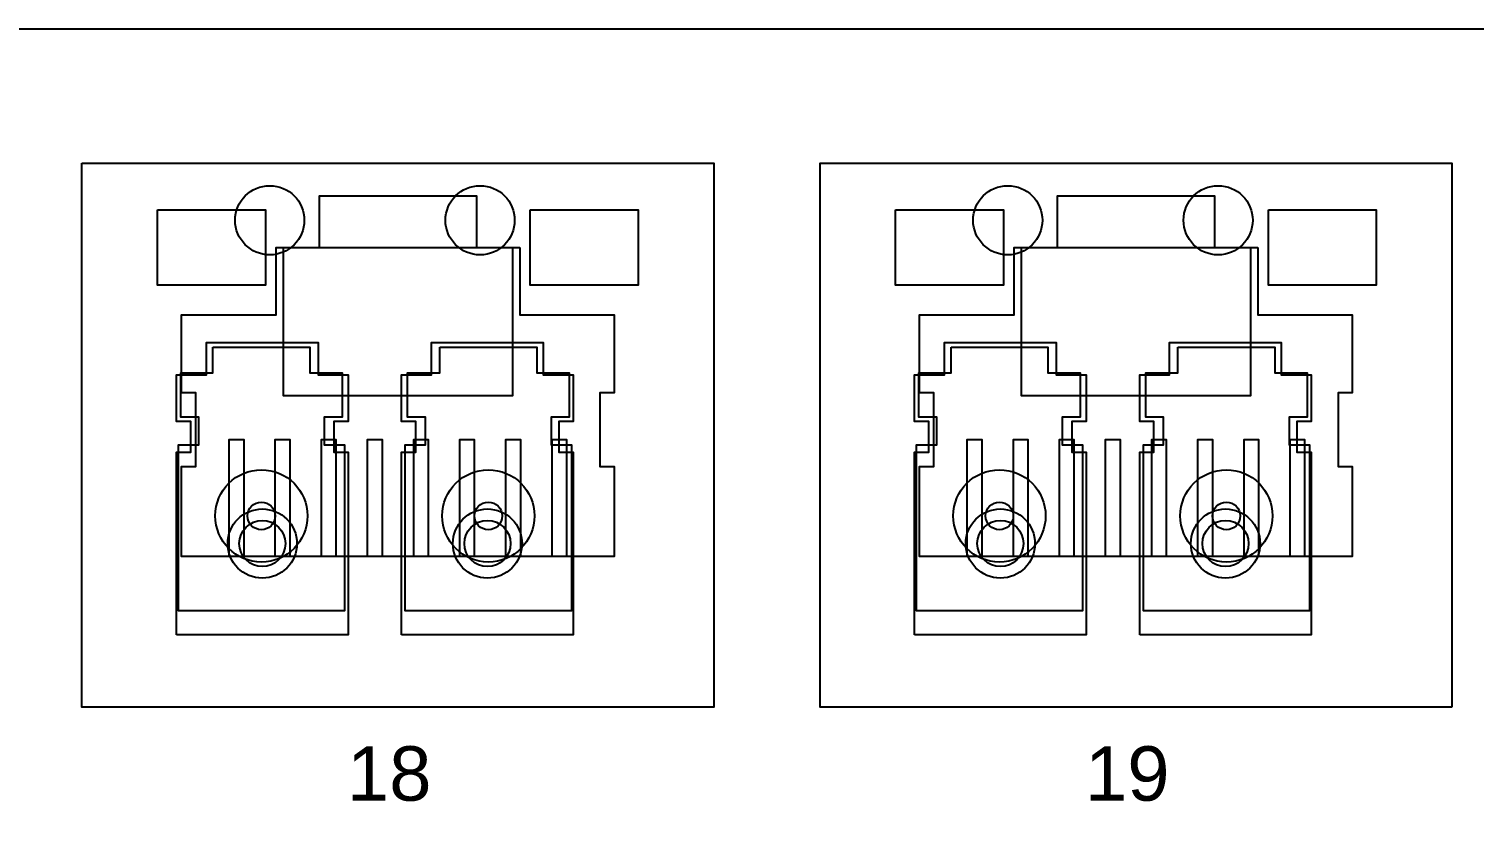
# Model space of a CAD drawing. Extents: x 1.6 to 47.5, y 0.5 to 34.6.
# Drawn here: x 31.032 to 32.598, y 11.509 to 12.369 of the extents above; entities that cross this region are included whole.
import ezdxf

# ---------------------------------------------------------------- set-up
doc = ezdxf.new("R2010")
doc.units = 0
doc.header["$MEASUREMENT"] = 0
for name, color, linetype in [('4_01__1111___16__10-100BAS', 7, 'CONTINUOUS'), ('4_02__1112___12__10-100BAS', 7, 'CONTINUOUS'), ('4_03__1113___12__10-100BAS', 7, 'CONTINUOUS'), ('4_04__1122___8__10-100BASE', 7, 'CONTINUOUS'), ('4_05__1123___8__10-100BASE', 7, 'CONTINUOUS'), ('4_06__1133___8__10-100BASE', 7, 'CONTINUOUS'), ('4_07__1142___10__10-100BAS', 7, 'CONTINUOUS'), ('4_08__1222___4__10-100BASE', 7, 'CONTINUOUS'), ('4_09__1223___4__10-100BASE', 7, 'CONTINUOUS'), ('4_10__1233___4__10-100BASE', 7, 'CONTINUOUS'), ('4_11__1333___4__10-100BASE', 7, 'CONTINUOUS'), ('4_12__2222___16__100BASE_F', 7, 'CONTINUOUS'), ('4_13__2223___12__100BASE_F', 7, 'CONTINUOUS'), ('4_14__2233___8__100BASE_FX', 7, 'CONTINUOUS'), ('4_15__2333___4__100BASE_FX', 7, 'CONTINUOUS'), ('4_16__3333___16__100BASE_L', 7, 'CONTINUOUS'), ('6_00______DWG_', 7, 'CONTINUOUS')]:
    doc.layers.add(name, color=color, linetype=linetype)
doc.styles.add('ARIAL', font='arial.ttf')

msp = doc.modelspace()

# ---------------------------------------------------------------- linework, layer by layer
at = {"layer": '4_01__1111___16__10-100BAS'}
for points in [[(31.347, 12.1316), (31.347, 12.1876), (31.517, 12.1876), (31.517, 12.1316)], [(32.147, 12.1316), (32.147, 12.1876), (32.317, 12.1876), (32.317, 12.1316)], [(31.564, 12.1316), (31.564, 12.0586), (31.6665, 12.0586), (31.6665, 11.9741), (31.651, 11.9741), (31.651, 11.8941), (31.6665, 11.8941), (31.6665, 11.7966), (31.1975, 11.7966), (31.1975, 11.8941), (31.213, 11.8941), (31.213, 11.9741), (31.1975, 11.9741), (31.1975, 12.0586), (31.3, 12.0586), (31.3, 12.1316), (31.564, 12.1316)], [(31.556, 12.1316), (31.556, 11.9706), (31.308, 11.9706), (31.308, 12.1316)], [(32.364, 12.1316), (32.364, 12.0586), (32.4665, 12.0586), (32.4665, 11.9741), (32.451, 11.9741), (32.451, 11.8941), (32.4665, 11.8941), (32.4665, 11.7966), (31.9975, 11.7966), (31.9975, 11.8941), (32.013, 11.8941), (32.013, 11.9741), (31.9975, 11.9741), (31.9975, 12.0586), (32.1, 12.0586), (32.1, 12.1316), (32.364, 12.1316)], [(32.356, 12.1316), (32.356, 11.9706), (32.108, 11.9706), (32.108, 12.1316)], [(31.2491, 11.7966), (31.2491, 11.9236), (31.2648, 11.9236), (31.2648, 11.7966)], [(31.2991, 11.7966), (31.2991, 11.9236), (31.3148, 11.9236), (31.3148, 11.7966)], [(31.3491, 11.7966), (31.3491, 11.9236), (31.3648, 11.9236), (31.3648, 11.7966)], [(31.3991, 11.7966), (31.3991, 11.9236), (31.4148, 11.9236), (31.4148, 11.7966)], [(31.4491, 11.7966), (31.4491, 11.9236), (31.4648, 11.9236), (31.4648, 11.7966)], [(31.4991, 11.7966), (31.4991, 11.9236), (31.5148, 11.9236), (31.5148, 11.7966)], [(31.5491, 11.7966), (31.5491, 11.9236), (31.5648, 11.9236), (31.5648, 11.7966)], [(31.5991, 11.7966), (31.5991, 11.9236), (31.6148, 11.9236), (31.6148, 11.7966)], [(32.0491, 11.7966), (32.0491, 11.9236), (32.0648, 11.9236), (32.0648, 11.7966)], [(32.0991, 11.7966), (32.0991, 11.9236), (32.1148, 11.9236), (32.1148, 11.7966)], [(32.1491, 11.7966), (32.1491, 11.9236), (32.1648, 11.9236), (32.1648, 11.7966)], [(32.1991, 11.7966), (32.1991, 11.9236), (32.2148, 11.9236), (32.2148, 11.7966)], [(32.2491, 11.7966), (32.2491, 11.9236), (32.2648, 11.9236), (32.2648, 11.7966)], [(32.2991, 11.7966), (32.2991, 11.9236), (32.3148, 11.9236), (32.3148, 11.7966)], [(32.3491, 11.7966), (32.3491, 11.9236), (32.3648, 11.9236), (32.3648, 11.7966)], [(32.3991, 11.7966), (32.3991, 11.9236), (32.4148, 11.9236), (32.4148, 11.7966)]]:
    msp.add_lwpolyline(points, dxfattribs=at)
for points in [[(31.1715, 12.1726), (31.2885, 12.1726), (31.2885, 12.0906), (31.1715, 12.0906)], [(31.5755, 12.1726), (31.6925, 12.1726), (31.6925, 12.0906), (31.5755, 12.0906)], [(31.9715, 12.1726), (32.0885, 12.1726), (32.0885, 12.0906), (31.9715, 12.0906)], [(32.3755, 12.1726), (32.4925, 12.1726), (32.4925, 12.0906), (32.3755, 12.0906)]]:
    msp.add_lwpolyline(points, close=True, dxfattribs=at)
at = {"layer": '4_02__1112___12__10-100BAS'}
for points in [[(31.347, 12.1316), (31.347, 12.1876), (31.517, 12.1876), (31.517, 12.1316)], [(32.147, 12.1316), (32.147, 12.1876), (32.317, 12.1876), (32.317, 12.1316)], [(31.564, 12.1316), (31.564, 12.0586), (31.6665, 12.0586), (31.6665, 11.9741), (31.651, 11.9741), (31.651, 11.8941), (31.6665, 11.8941), (31.6665, 11.7966), (31.1975, 11.7966), (31.1975, 11.8941), (31.213, 11.8941), (31.213, 11.9741), (31.1975, 11.9741), (31.1975, 12.0586), (31.3, 12.0586), (31.3, 12.1316), (31.564, 12.1316)], [(31.556, 12.1316), (31.556, 11.9706), (31.308, 11.9706), (31.308, 12.1316)], [(32.364, 12.1316), (32.364, 12.0586), (32.4665, 12.0586), (32.4665, 11.9741), (32.451, 11.9741), (32.451, 11.8941), (32.4665, 11.8941), (32.4665, 11.7966), (31.9975, 11.7966), (31.9975, 11.8941), (32.013, 11.8941), (32.013, 11.9741), (31.9975, 11.9741), (31.9975, 12.0586), (32.1, 12.0586), (32.1, 12.1316), (32.364, 12.1316)], [(32.356, 12.1316), (32.356, 11.9706), (32.108, 11.9706), (32.108, 12.1316)], [(31.2491, 11.7966), (31.2491, 11.9236), (31.2648, 11.9236), (31.2648, 11.7966)], [(31.2991, 11.7966), (31.2991, 11.9236), (31.3148, 11.9236), (31.3148, 11.7966)], [(31.3491, 11.7966), (31.3491, 11.9236), (31.3648, 11.9236), (31.3648, 11.7966)], [(31.3991, 11.7966), (31.3991, 11.9236), (31.4148, 11.9236), (31.4148, 11.7966)], [(31.4491, 11.7966), (31.4491, 11.9236), (31.4648, 11.9236), (31.4648, 11.7966)], [(31.4991, 11.7966), (31.4991, 11.9236), (31.5148, 11.9236), (31.5148, 11.7966)], [(31.5491, 11.7966), (31.5491, 11.9236), (31.5648, 11.9236), (31.5648, 11.7966)], [(31.5991, 11.7966), (31.5991, 11.9236), (31.6148, 11.9236), (31.6148, 11.7966)], [(32.0491, 11.7966), (32.0491, 11.9236), (32.0648, 11.9236), (32.0648, 11.7966)], [(32.0991, 11.7966), (32.0991, 11.9236), (32.1148, 11.9236), (32.1148, 11.7966)], [(32.1491, 11.7966), (32.1491, 11.9236), (32.1648, 11.9236), (32.1648, 11.7966)], [(32.1991, 11.7966), (32.1991, 11.9236), (32.2148, 11.9236), (32.2148, 11.7966)], [(32.2491, 11.7966), (32.2491, 11.9236), (32.2648, 11.9236), (32.2648, 11.7966)], [(32.2991, 11.7966), (32.2991, 11.9236), (32.3148, 11.9236), (32.3148, 11.7966)], [(32.3491, 11.7966), (32.3491, 11.9236), (32.3648, 11.9236), (32.3648, 11.7966)], [(32.3991, 11.7966), (32.3991, 11.9236), (32.4148, 11.9236), (32.4148, 11.7966)]]:
    msp.add_lwpolyline(points, dxfattribs=at)
for points in [[(31.1715, 12.1726), (31.2885, 12.1726), (31.2885, 12.0906), (31.1715, 12.0906)], [(31.5755, 12.1726), (31.6925, 12.1726), (31.6925, 12.0906), (31.5755, 12.0906)], [(31.9715, 12.1726), (32.0885, 12.1726), (32.0885, 12.0906), (31.9715, 12.0906)], [(32.3755, 12.1726), (32.4925, 12.1726), (32.4925, 12.0906), (32.3755, 12.0906)]]:
    msp.add_lwpolyline(points, close=True, dxfattribs=at)
at = {"layer": '4_03__1113___12__10-100BAS'}
for points in [[(31.347, 12.1316), (31.347, 12.1876), (31.517, 12.1876), (31.517, 12.1316)], [(32.147, 12.1316), (32.147, 12.1876), (32.317, 12.1876), (32.317, 12.1316)], [(31.564, 12.1316), (31.564, 12.0586), (31.6665, 12.0586), (31.6665, 11.9741), (31.651, 11.9741), (31.651, 11.8941), (31.6665, 11.8941), (31.6665, 11.7966), (31.1975, 11.7966), (31.1975, 11.8941), (31.213, 11.8941), (31.213, 11.9741), (31.1975, 11.9741), (31.1975, 12.0586), (31.3, 12.0586), (31.3, 12.1316), (31.564, 12.1316)], [(31.556, 12.1316), (31.556, 11.9706), (31.308, 11.9706), (31.308, 12.1316)], [(32.364, 12.1316), (32.364, 12.0586), (32.4665, 12.0586), (32.4665, 11.9741), (32.451, 11.9741), (32.451, 11.8941), (32.4665, 11.8941), (32.4665, 11.7966), (31.9975, 11.7966), (31.9975, 11.8941), (32.013, 11.8941), (32.013, 11.9741), (31.9975, 11.9741), (31.9975, 12.0586), (32.1, 12.0586), (32.1, 12.1316), (32.364, 12.1316)], [(32.356, 12.1316), (32.356, 11.9706), (32.108, 11.9706), (32.108, 12.1316)], [(31.2491, 11.7966), (31.2491, 11.9236), (31.2648, 11.9236), (31.2648, 11.7966)], [(31.2991, 11.7966), (31.2991, 11.9236), (31.3148, 11.9236), (31.3148, 11.7966)], [(31.3491, 11.7966), (31.3491, 11.9236), (31.3648, 11.9236), (31.3648, 11.7966)], [(31.3991, 11.7966), (31.3991, 11.9236), (31.4148, 11.9236), (31.4148, 11.7966)], [(31.4491, 11.7966), (31.4491, 11.9236), (31.4648, 11.9236), (31.4648, 11.7966)], [(31.4991, 11.7966), (31.4991, 11.9236), (31.5148, 11.9236), (31.5148, 11.7966)], [(31.5491, 11.7966), (31.5491, 11.9236), (31.5648, 11.9236), (31.5648, 11.7966)], [(31.5991, 11.7966), (31.5991, 11.9236), (31.6148, 11.9236), (31.6148, 11.7966)], [(32.0491, 11.7966), (32.0491, 11.9236), (32.0648, 11.9236), (32.0648, 11.7966)], [(32.0991, 11.7966), (32.0991, 11.9236), (32.1148, 11.9236), (32.1148, 11.7966)], [(32.1491, 11.7966), (32.1491, 11.9236), (32.1648, 11.9236), (32.1648, 11.7966)], [(32.1991, 11.7966), (32.1991, 11.9236), (32.2148, 11.9236), (32.2148, 11.7966)], [(32.2491, 11.7966), (32.2491, 11.9236), (32.2648, 11.9236), (32.2648, 11.7966)], [(32.2991, 11.7966), (32.2991, 11.9236), (32.3148, 11.9236), (32.3148, 11.7966)], [(32.3491, 11.7966), (32.3491, 11.9236), (32.3648, 11.9236), (32.3648, 11.7966)], [(32.3991, 11.7966), (32.3991, 11.9236), (32.4148, 11.9236), (32.4148, 11.7966)]]:
    msp.add_lwpolyline(points, dxfattribs=at)
for points in [[(31.1715, 12.1726), (31.2885, 12.1726), (31.2885, 12.0906), (31.1715, 12.0906)], [(31.5755, 12.1726), (31.6925, 12.1726), (31.6925, 12.0906), (31.5755, 12.0906)], [(31.9715, 12.1726), (32.0885, 12.1726), (32.0885, 12.0906), (31.9715, 12.0906)], [(32.3755, 12.1726), (32.4925, 12.1726), (32.4925, 12.0906), (32.3755, 12.0906)]]:
    msp.add_lwpolyline(points, close=True, dxfattribs=at)
at = {"layer": '4_04__1122___8__10-100BASE'}
for points in [[(31.2315, 12.0236), (31.3365, 12.0236), (31.3365, 11.9956), (31.3715, 11.9956), (31.3715, 11.9476), (31.352, 11.9476), (31.352, 11.9176), (31.374, 11.9176), (31.374, 11.7376), (31.194, 11.7376), (31.194, 11.9176), (31.216, 11.9176), (31.216, 11.9476), (31.1965, 11.9476), (31.1965, 11.9956), (31.2315, 11.9956)], [(31.4775, 12.0236), (31.5825, 12.0236), (31.5825, 11.9956), (31.6175, 11.9956), (31.6175, 11.9476), (31.598, 11.9476), (31.598, 11.9176), (31.62, 11.9176), (31.62, 11.7376), (31.44, 11.7376), (31.44, 11.9176), (31.462, 11.9176), (31.462, 11.9476), (31.4425, 11.9476), (31.4425, 11.9956), (31.4775, 11.9956)], [(32.0315, 12.0236), (32.1365, 12.0236), (32.1365, 11.9956), (32.1715, 11.9956), (32.1715, 11.9476), (32.152, 11.9476), (32.152, 11.9176), (32.174, 11.9176), (32.174, 11.7376), (31.994, 11.7376), (31.994, 11.9176), (32.016, 11.9176), (32.016, 11.9476), (31.9965, 11.9476), (31.9965, 11.9956), (32.0315, 11.9956)], [(32.2775, 12.0236), (32.3825, 12.0236), (32.3825, 11.9956), (32.4175, 11.9956), (32.4175, 11.9476), (32.398, 11.9476), (32.398, 11.9176), (32.42, 11.9176), (32.42, 11.7376), (32.24, 11.7376), (32.24, 11.9176), (32.262, 11.9176), (32.262, 11.9476), (32.2425, 11.9476), (32.2425, 11.9956), (32.2775, 11.9956)]]:
    msp.add_lwpolyline(points, close=True, dxfattribs=at)
for centre, radius in [((31.293, 12.1611), 0.0375), ((31.521, 12.1611), 0.0375), ((32.093, 12.1611), 0.0375), ((32.321, 12.1611), 0.0375), ((31.284, 11.8406), 0.05), ((31.53, 11.8406), 0.05), ((32.084, 11.8406), 0.05), ((32.33, 11.8406), 0.05), ((31.284, 11.8406), 0.015), ((31.53, 11.8406), 0.015), ((32.084, 11.8406), 0.015), ((32.33, 11.8406), 0.015)]:
    msp.add_circle(centre, radius, dxfattribs=at)
at = {"layer": '4_05__1123___8__10-100BASE'}
for points in [[(31.2315, 12.0236), (31.3365, 12.0236), (31.3365, 11.9956), (31.3715, 11.9956), (31.3715, 11.9476), (31.352, 11.9476), (31.352, 11.9176), (31.374, 11.9176), (31.374, 11.7376), (31.194, 11.7376), (31.194, 11.9176), (31.216, 11.9176), (31.216, 11.9476), (31.1965, 11.9476), (31.1965, 11.9956), (31.2315, 11.9956)], [(31.4775, 12.0236), (31.5825, 12.0236), (31.5825, 11.9956), (31.6175, 11.9956), (31.6175, 11.9476), (31.598, 11.9476), (31.598, 11.9176), (31.62, 11.9176), (31.62, 11.7376), (31.44, 11.7376), (31.44, 11.9176), (31.462, 11.9176), (31.462, 11.9476), (31.4425, 11.9476), (31.4425, 11.9956), (31.4775, 11.9956)], [(32.0315, 12.0236), (32.1365, 12.0236), (32.1365, 11.9956), (32.1715, 11.9956), (32.1715, 11.9476), (32.152, 11.9476), (32.152, 11.9176), (32.174, 11.9176), (32.174, 11.7376), (31.994, 11.7376), (31.994, 11.9176), (32.016, 11.9176), (32.016, 11.9476), (31.9965, 11.9476), (31.9965, 11.9956), (32.0315, 11.9956)], [(32.2775, 12.0236), (32.3825, 12.0236), (32.3825, 11.9956), (32.4175, 11.9956), (32.4175, 11.9476), (32.398, 11.9476), (32.398, 11.9176), (32.42, 11.9176), (32.42, 11.7376), (32.24, 11.7376), (32.24, 11.9176), (32.262, 11.9176), (32.262, 11.9476), (32.2425, 11.9476), (32.2425, 11.9956), (32.2775, 11.9956)]]:
    msp.add_lwpolyline(points, close=True, dxfattribs=at)
for centre, radius in [((31.293, 12.1611), 0.0375), ((31.521, 12.1611), 0.0375), ((32.093, 12.1611), 0.0375), ((32.321, 12.1611), 0.0375), ((31.284, 11.8406), 0.05), ((31.53, 11.8406), 0.05), ((32.084, 11.8406), 0.05), ((32.33, 11.8406), 0.05), ((31.284, 11.8406), 0.015), ((31.53, 11.8406), 0.015), ((32.084, 11.8406), 0.015), ((32.33, 11.8406), 0.015)]:
    msp.add_circle(centre, radius, dxfattribs=at)
at = {"layer": '4_06__1133___8__10-100BASE'}
for points in [[(31.192, 11.7116), (31.192, 11.9096), (31.2075, 11.9096), (31.2075, 11.9431), (31.192, 11.9431), (31.192, 11.9936), (31.2245, 11.9936), (31.2245, 12.0286), (31.3455, 12.0286), (31.3455, 11.9936), (31.378, 11.9936), (31.378, 11.9431), (31.3625, 11.9431), (31.3625, 11.9096), (31.378, 11.9096), (31.378, 11.7116)], [(31.436, 11.7116), (31.436, 11.9096), (31.4515, 11.9096), (31.4515, 11.9431), (31.436, 11.9431), (31.436, 11.9936), (31.4685, 11.9936), (31.4685, 12.0286), (31.5895, 12.0286), (31.5895, 11.9936), (31.622, 11.9936), (31.622, 11.9431), (31.6065, 11.9431), (31.6065, 11.9096), (31.622, 11.9096), (31.622, 11.7116)], [(31.992, 11.7116), (31.992, 11.9096), (32.0075, 11.9096), (32.0075, 11.9431), (31.992, 11.9431), (31.992, 11.9936), (32.0245, 11.9936), (32.0245, 12.0286), (32.1455, 12.0286), (32.1455, 11.9936), (32.178, 11.9936), (32.178, 11.9431), (32.1625, 11.9431), (32.1625, 11.9096), (32.178, 11.9096), (32.178, 11.7116)], [(32.236, 11.7116), (32.236, 11.9096), (32.2515, 11.9096), (32.2515, 11.9431), (32.236, 11.9431), (32.236, 11.9936), (32.2685, 11.9936), (32.2685, 12.0286), (32.3895, 12.0286), (32.3895, 11.9936), (32.422, 11.9936), (32.422, 11.9431), (32.4065, 11.9431), (32.4065, 11.9096), (32.422, 11.9096), (32.422, 11.7116)]]:
    msp.add_lwpolyline(points, close=True, dxfattribs=at)
for centre, radius in [((31.293, 12.1611), 0.0375), ((31.521, 12.1611), 0.0375), ((32.093, 12.1611), 0.0375), ((32.321, 12.1611), 0.0375), ((31.285, 11.8106), 0.0375), ((31.529, 11.8106), 0.0375), ((32.085, 11.8106), 0.0375), ((32.329, 11.8106), 0.0375), ((31.285, 11.8106), 0.025), ((31.529, 11.8106), 0.025), ((32.085, 11.8106), 0.025), ((32.329, 11.8106), 0.025)]:
    msp.add_circle(centre, radius, dxfattribs=at)
at = {"layer": '4_07__1142___10__10-100BAS'}
for points in [[(31.347, 12.1316), (31.347, 12.1876), (31.517, 12.1876), (31.517, 12.1316)], [(31.564, 12.1316), (31.564, 12.0586), (31.6665, 12.0586), (31.6665, 11.9741), (31.651, 11.9741), (31.651, 11.8941), (31.6665, 11.8941), (31.6665, 11.7966), (31.1975, 11.7966), (31.1975, 11.8941), (31.213, 11.8941), (31.213, 11.9741), (31.1975, 11.9741), (31.1975, 12.0586), (31.3, 12.0586), (31.3, 12.1316), (31.564, 12.1316)], [(31.556, 12.1316), (31.556, 11.9706), (31.308, 11.9706), (31.308, 12.1316)], [(31.2491, 11.7966), (31.2491, 11.9236), (31.2648, 11.9236), (31.2648, 11.7966)], [(31.2991, 11.7966), (31.2991, 11.9236), (31.3148, 11.9236), (31.3148, 11.7966)], [(31.3491, 11.7966), (31.3491, 11.9236), (31.3648, 11.9236), (31.3648, 11.7966)], [(31.3991, 11.7966), (31.3991, 11.9236), (31.4148, 11.9236), (31.4148, 11.7966)], [(31.4491, 11.7966), (31.4491, 11.9236), (31.4648, 11.9236), (31.4648, 11.7966)], [(31.4991, 11.7966), (31.4991, 11.9236), (31.5148, 11.9236), (31.5148, 11.7966)], [(31.5491, 11.7966), (31.5491, 11.9236), (31.5648, 11.9236), (31.5648, 11.7966)], [(31.5991, 11.7966), (31.5991, 11.9236), (31.6148, 11.9236), (31.6148, 11.7966)]]:
    msp.add_lwpolyline(points, dxfattribs=at)
for points in [[(31.1715, 12.1726), (31.2885, 12.1726), (31.2885, 12.0906), (31.1715, 12.0906)], [(31.5755, 12.1726), (31.6925, 12.1726), (31.6925, 12.0906), (31.5755, 12.0906)], [(32.0315, 12.0236), (32.1365, 12.0236), (32.1365, 11.9956), (32.1715, 11.9956), (32.1715, 11.9476), (32.152, 11.9476), (32.152, 11.9176), (32.174, 11.9176), (32.174, 11.7376), (31.994, 11.7376), (31.994, 11.9176), (32.016, 11.9176), (32.016, 11.9476), (31.9965, 11.9476), (31.9965, 11.9956), (32.0315, 11.9956)], [(32.2775, 12.0236), (32.3825, 12.0236), (32.3825, 11.9956), (32.4175, 11.9956), (32.4175, 11.9476), (32.398, 11.9476), (32.398, 11.9176), (32.42, 11.9176), (32.42, 11.7376), (32.24, 11.7376), (32.24, 11.9176), (32.262, 11.9176), (32.262, 11.9476), (32.2425, 11.9476), (32.2425, 11.9956), (32.2775, 11.9956)]]:
    msp.add_lwpolyline(points, close=True, dxfattribs=at)
for centre, radius in [((32.093, 12.1611), 0.0375), ((32.321, 12.1611), 0.0375), ((32.084, 11.8406), 0.05), ((32.33, 11.8406), 0.05), ((32.084, 11.8406), 0.015), ((32.33, 11.8406), 0.015)]:
    msp.add_circle(centre, radius, dxfattribs=at)
at = {"layer": '4_08__1222___4__10-100BASE'}
for points in [[(31.2315, 12.0236), (31.3365, 12.0236), (31.3365, 11.9956), (31.3715, 11.9956), (31.3715, 11.9476), (31.352, 11.9476), (31.352, 11.9176), (31.374, 11.9176), (31.374, 11.7376), (31.194, 11.7376), (31.194, 11.9176), (31.216, 11.9176), (31.216, 11.9476), (31.1965, 11.9476), (31.1965, 11.9956), (31.2315, 11.9956)], [(31.4775, 12.0236), (31.5825, 12.0236), (31.5825, 11.9956), (31.6175, 11.9956), (31.6175, 11.9476), (31.598, 11.9476), (31.598, 11.9176), (31.62, 11.9176), (31.62, 11.7376), (31.44, 11.7376), (31.44, 11.9176), (31.462, 11.9176), (31.462, 11.9476), (31.4425, 11.9476), (31.4425, 11.9956), (31.4775, 11.9956)], [(32.0315, 12.0236), (32.1365, 12.0236), (32.1365, 11.9956), (32.1715, 11.9956), (32.1715, 11.9476), (32.152, 11.9476), (32.152, 11.9176), (32.174, 11.9176), (32.174, 11.7376), (31.994, 11.7376), (31.994, 11.9176), (32.016, 11.9176), (32.016, 11.9476), (31.9965, 11.9476), (31.9965, 11.9956), (32.0315, 11.9956)], [(32.2775, 12.0236), (32.3825, 12.0236), (32.3825, 11.9956), (32.4175, 11.9956), (32.4175, 11.9476), (32.398, 11.9476), (32.398, 11.9176), (32.42, 11.9176), (32.42, 11.7376), (32.24, 11.7376), (32.24, 11.9176), (32.262, 11.9176), (32.262, 11.9476), (32.2425, 11.9476), (32.2425, 11.9956), (32.2775, 11.9956)]]:
    msp.add_lwpolyline(points, close=True, dxfattribs=at)
for centre, radius in [((31.293, 12.1611), 0.0375), ((31.521, 12.1611), 0.0375), ((32.093, 12.1611), 0.0375), ((32.321, 12.1611), 0.0375), ((31.284, 11.8406), 0.05), ((31.53, 11.8406), 0.05), ((32.084, 11.8406), 0.05), ((32.33, 11.8406), 0.05), ((31.284, 11.8406), 0.015), ((31.53, 11.8406), 0.015), ((32.084, 11.8406), 0.015), ((32.33, 11.8406), 0.015)]:
    msp.add_circle(centre, radius, dxfattribs=at)
at = {"layer": '4_09__1223___4__10-100BASE'}
for points in [[(31.2315, 12.0236), (31.3365, 12.0236), (31.3365, 11.9956), (31.3715, 11.9956), (31.3715, 11.9476), (31.352, 11.9476), (31.352, 11.9176), (31.374, 11.9176), (31.374, 11.7376), (31.194, 11.7376), (31.194, 11.9176), (31.216, 11.9176), (31.216, 11.9476), (31.1965, 11.9476), (31.1965, 11.9956), (31.2315, 11.9956)], [(31.4775, 12.0236), (31.5825, 12.0236), (31.5825, 11.9956), (31.6175, 11.9956), (31.6175, 11.9476), (31.598, 11.9476), (31.598, 11.9176), (31.62, 11.9176), (31.62, 11.7376), (31.44, 11.7376), (31.44, 11.9176), (31.462, 11.9176), (31.462, 11.9476), (31.4425, 11.9476), (31.4425, 11.9956), (31.4775, 11.9956)], [(32.0315, 12.0236), (32.1365, 12.0236), (32.1365, 11.9956), (32.1715, 11.9956), (32.1715, 11.9476), (32.152, 11.9476), (32.152, 11.9176), (32.174, 11.9176), (32.174, 11.7376), (31.994, 11.7376), (31.994, 11.9176), (32.016, 11.9176), (32.016, 11.9476), (31.9965, 11.9476), (31.9965, 11.9956), (32.0315, 11.9956)], [(32.2775, 12.0236), (32.3825, 12.0236), (32.3825, 11.9956), (32.4175, 11.9956), (32.4175, 11.9476), (32.398, 11.9476), (32.398, 11.9176), (32.42, 11.9176), (32.42, 11.7376), (32.24, 11.7376), (32.24, 11.9176), (32.262, 11.9176), (32.262, 11.9476), (32.2425, 11.9476), (32.2425, 11.9956), (32.2775, 11.9956)]]:
    msp.add_lwpolyline(points, close=True, dxfattribs=at)
for centre, radius in [((31.293, 12.1611), 0.0375), ((31.521, 12.1611), 0.0375), ((32.093, 12.1611), 0.0375), ((32.321, 12.1611), 0.0375), ((31.284, 11.8406), 0.05), ((31.53, 11.8406), 0.05), ((32.084, 11.8406), 0.05), ((32.33, 11.8406), 0.05), ((31.284, 11.8406), 0.015), ((31.53, 11.8406), 0.015), ((32.084, 11.8406), 0.015), ((32.33, 11.8406), 0.015)]:
    msp.add_circle(centre, radius, dxfattribs=at)
at = {"layer": '4_10__1233___4__10-100BASE'}
for points in [[(31.192, 11.7116), (31.192, 11.9096), (31.2075, 11.9096), (31.2075, 11.9431), (31.192, 11.9431), (31.192, 11.9936), (31.2245, 11.9936), (31.2245, 12.0286), (31.3455, 12.0286), (31.3455, 11.9936), (31.378, 11.9936), (31.378, 11.9431), (31.3625, 11.9431), (31.3625, 11.9096), (31.378, 11.9096), (31.378, 11.7116)], [(31.436, 11.7116), (31.436, 11.9096), (31.4515, 11.9096), (31.4515, 11.9431), (31.436, 11.9431), (31.436, 11.9936), (31.4685, 11.9936), (31.4685, 12.0286), (31.5895, 12.0286), (31.5895, 11.9936), (31.622, 11.9936), (31.622, 11.9431), (31.6065, 11.9431), (31.6065, 11.9096), (31.622, 11.9096), (31.622, 11.7116)], [(31.992, 11.7116), (31.992, 11.9096), (32.0075, 11.9096), (32.0075, 11.9431), (31.992, 11.9431), (31.992, 11.9936), (32.0245, 11.9936), (32.0245, 12.0286), (32.1455, 12.0286), (32.1455, 11.9936), (32.178, 11.9936), (32.178, 11.9431), (32.1625, 11.9431), (32.1625, 11.9096), (32.178, 11.9096), (32.178, 11.7116)], [(32.236, 11.7116), (32.236, 11.9096), (32.2515, 11.9096), (32.2515, 11.9431), (32.236, 11.9431), (32.236, 11.9936), (32.2685, 11.9936), (32.2685, 12.0286), (32.3895, 12.0286), (32.3895, 11.9936), (32.422, 11.9936), (32.422, 11.9431), (32.4065, 11.9431), (32.4065, 11.9096), (32.422, 11.9096), (32.422, 11.7116)]]:
    msp.add_lwpolyline(points, close=True, dxfattribs=at)
for centre, radius in [((31.293, 12.1611), 0.0375), ((31.521, 12.1611), 0.0375), ((32.093, 12.1611), 0.0375), ((32.321, 12.1611), 0.0375), ((31.285, 11.8106), 0.0375), ((31.529, 11.8106), 0.0375), ((32.085, 11.8106), 0.0375), ((32.329, 11.8106), 0.0375), ((31.285, 11.8106), 0.025), ((31.529, 11.8106), 0.025), ((32.085, 11.8106), 0.025), ((32.329, 11.8106), 0.025)]:
    msp.add_circle(centre, radius, dxfattribs=at)
at = {"layer": '4_11__1333___4__10-100BASE'}
for points in [[(31.192, 11.7116), (31.192, 11.9096), (31.2075, 11.9096), (31.2075, 11.9431), (31.192, 11.9431), (31.192, 11.9936), (31.2245, 11.9936), (31.2245, 12.0286), (31.3455, 12.0286), (31.3455, 11.9936), (31.378, 11.9936), (31.378, 11.9431), (31.3625, 11.9431), (31.3625, 11.9096), (31.378, 11.9096), (31.378, 11.7116)], [(31.436, 11.7116), (31.436, 11.9096), (31.4515, 11.9096), (31.4515, 11.9431), (31.436, 11.9431), (31.436, 11.9936), (31.4685, 11.9936), (31.4685, 12.0286), (31.5895, 12.0286), (31.5895, 11.9936), (31.622, 11.9936), (31.622, 11.9431), (31.6065, 11.9431), (31.6065, 11.9096), (31.622, 11.9096), (31.622, 11.7116)], [(31.992, 11.7116), (31.992, 11.9096), (32.0075, 11.9096), (32.0075, 11.9431), (31.992, 11.9431), (31.992, 11.9936), (32.0245, 11.9936), (32.0245, 12.0286), (32.1455, 12.0286), (32.1455, 11.9936), (32.178, 11.9936), (32.178, 11.9431), (32.1625, 11.9431), (32.1625, 11.9096), (32.178, 11.9096), (32.178, 11.7116)], [(32.236, 11.7116), (32.236, 11.9096), (32.2515, 11.9096), (32.2515, 11.9431), (32.236, 11.9431), (32.236, 11.9936), (32.2685, 11.9936), (32.2685, 12.0286), (32.3895, 12.0286), (32.3895, 11.9936), (32.422, 11.9936), (32.422, 11.9431), (32.4065, 11.9431), (32.4065, 11.9096), (32.422, 11.9096), (32.422, 11.7116)]]:
    msp.add_lwpolyline(points, close=True, dxfattribs=at)
for centre, radius in [((31.293, 12.1611), 0.0375), ((31.521, 12.1611), 0.0375), ((32.093, 12.1611), 0.0375), ((32.321, 12.1611), 0.0375), ((31.285, 11.8106), 0.0375), ((31.529, 11.8106), 0.0375), ((32.085, 11.8106), 0.0375), ((32.329, 11.8106), 0.0375), ((31.285, 11.8106), 0.025), ((31.529, 11.8106), 0.025), ((32.085, 11.8106), 0.025), ((32.329, 11.8106), 0.025)]:
    msp.add_circle(centre, radius, dxfattribs=at)
at = {"layer": '4_12__2222___16__100BASE_F'}
for points in [[(31.2315, 12.0236), (31.3365, 12.0236), (31.3365, 11.9956), (31.3715, 11.9956), (31.3715, 11.9476), (31.352, 11.9476), (31.352, 11.9176), (31.374, 11.9176), (31.374, 11.7376), (31.194, 11.7376), (31.194, 11.9176), (31.216, 11.9176), (31.216, 11.9476), (31.1965, 11.9476), (31.1965, 11.9956), (31.2315, 11.9956)], [(31.4775, 12.0236), (31.5825, 12.0236), (31.5825, 11.9956), (31.6175, 11.9956), (31.6175, 11.9476), (31.598, 11.9476), (31.598, 11.9176), (31.62, 11.9176), (31.62, 11.7376), (31.44, 11.7376), (31.44, 11.9176), (31.462, 11.9176), (31.462, 11.9476), (31.4425, 11.9476), (31.4425, 11.9956), (31.4775, 11.9956)], [(32.0315, 12.0236), (32.1365, 12.0236), (32.1365, 11.9956), (32.1715, 11.9956), (32.1715, 11.9476), (32.152, 11.9476), (32.152, 11.9176), (32.174, 11.9176), (32.174, 11.7376), (31.994, 11.7376), (31.994, 11.9176), (32.016, 11.9176), (32.016, 11.9476), (31.9965, 11.9476), (31.9965, 11.9956), (32.0315, 11.9956)], [(32.2775, 12.0236), (32.3825, 12.0236), (32.3825, 11.9956), (32.4175, 11.9956), (32.4175, 11.9476), (32.398, 11.9476), (32.398, 11.9176), (32.42, 11.9176), (32.42, 11.7376), (32.24, 11.7376), (32.24, 11.9176), (32.262, 11.9176), (32.262, 11.9476), (32.2425, 11.9476), (32.2425, 11.9956), (32.2775, 11.9956)]]:
    msp.add_lwpolyline(points, close=True, dxfattribs=at)
for centre, radius in [((31.293, 12.1611), 0.0375), ((31.521, 12.1611), 0.0375), ((32.093, 12.1611), 0.0375), ((32.321, 12.1611), 0.0375), ((31.284, 11.8406), 0.05), ((31.53, 11.8406), 0.05), ((32.084, 11.8406), 0.05), ((32.33, 11.8406), 0.05), ((31.284, 11.8406), 0.015), ((31.53, 11.8406), 0.015), ((32.084, 11.8406), 0.015), ((32.33, 11.8406), 0.015)]:
    msp.add_circle(centre, radius, dxfattribs=at)
at = {"layer": '4_13__2223___12__100BASE_F'}
for points in [[(31.2315, 12.0236), (31.3365, 12.0236), (31.3365, 11.9956), (31.3715, 11.9956), (31.3715, 11.9476), (31.352, 11.9476), (31.352, 11.9176), (31.374, 11.9176), (31.374, 11.7376), (31.194, 11.7376), (31.194, 11.9176), (31.216, 11.9176), (31.216, 11.9476), (31.1965, 11.9476), (31.1965, 11.9956), (31.2315, 11.9956)], [(31.4775, 12.0236), (31.5825, 12.0236), (31.5825, 11.9956), (31.6175, 11.9956), (31.6175, 11.9476), (31.598, 11.9476), (31.598, 11.9176), (31.62, 11.9176), (31.62, 11.7376), (31.44, 11.7376), (31.44, 11.9176), (31.462, 11.9176), (31.462, 11.9476), (31.4425, 11.9476), (31.4425, 11.9956), (31.4775, 11.9956)], [(32.0315, 12.0236), (32.1365, 12.0236), (32.1365, 11.9956), (32.1715, 11.9956), (32.1715, 11.9476), (32.152, 11.9476), (32.152, 11.9176), (32.174, 11.9176), (32.174, 11.7376), (31.994, 11.7376), (31.994, 11.9176), (32.016, 11.9176), (32.016, 11.9476), (31.9965, 11.9476), (31.9965, 11.9956), (32.0315, 11.9956)], [(32.2775, 12.0236), (32.3825, 12.0236), (32.3825, 11.9956), (32.4175, 11.9956), (32.4175, 11.9476), (32.398, 11.9476), (32.398, 11.9176), (32.42, 11.9176), (32.42, 11.7376), (32.24, 11.7376), (32.24, 11.9176), (32.262, 11.9176), (32.262, 11.9476), (32.2425, 11.9476), (32.2425, 11.9956), (32.2775, 11.9956)]]:
    msp.add_lwpolyline(points, close=True, dxfattribs=at)
for centre, radius in [((31.293, 12.1611), 0.0375), ((31.521, 12.1611), 0.0375), ((32.093, 12.1611), 0.0375), ((32.321, 12.1611), 0.0375), ((31.284, 11.8406), 0.05), ((31.53, 11.8406), 0.05), ((32.084, 11.8406), 0.05), ((32.33, 11.8406), 0.05), ((31.284, 11.8406), 0.015), ((31.53, 11.8406), 0.015), ((32.084, 11.8406), 0.015), ((32.33, 11.8406), 0.015)]:
    msp.add_circle(centre, radius, dxfattribs=at)
at = {"layer": '4_14__2233___8__100BASE_FX'}
for points in [[(31.192, 11.7116), (31.192, 11.9096), (31.2075, 11.9096), (31.2075, 11.9431), (31.192, 11.9431), (31.192, 11.9936), (31.2245, 11.9936), (31.2245, 12.0286), (31.3455, 12.0286), (31.3455, 11.9936), (31.378, 11.9936), (31.378, 11.9431), (31.3625, 11.9431), (31.3625, 11.9096), (31.378, 11.9096), (31.378, 11.7116)], [(31.436, 11.7116), (31.436, 11.9096), (31.4515, 11.9096), (31.4515, 11.9431), (31.436, 11.9431), (31.436, 11.9936), (31.4685, 11.9936), (31.4685, 12.0286), (31.5895, 12.0286), (31.5895, 11.9936), (31.622, 11.9936), (31.622, 11.9431), (31.6065, 11.9431), (31.6065, 11.9096), (31.622, 11.9096), (31.622, 11.7116)], [(31.992, 11.7116), (31.992, 11.9096), (32.0075, 11.9096), (32.0075, 11.9431), (31.992, 11.9431), (31.992, 11.9936), (32.0245, 11.9936), (32.0245, 12.0286), (32.1455, 12.0286), (32.1455, 11.9936), (32.178, 11.9936), (32.178, 11.9431), (32.1625, 11.9431), (32.1625, 11.9096), (32.178, 11.9096), (32.178, 11.7116)], [(32.236, 11.7116), (32.236, 11.9096), (32.2515, 11.9096), (32.2515, 11.9431), (32.236, 11.9431), (32.236, 11.9936), (32.2685, 11.9936), (32.2685, 12.0286), (32.3895, 12.0286), (32.3895, 11.9936), (32.422, 11.9936), (32.422, 11.9431), (32.4065, 11.9431), (32.4065, 11.9096), (32.422, 11.9096), (32.422, 11.7116)]]:
    msp.add_lwpolyline(points, close=True, dxfattribs=at)
for centre, radius in [((31.293, 12.1611), 0.0375), ((31.521, 12.1611), 0.0375), ((32.093, 12.1611), 0.0375), ((32.321, 12.1611), 0.0375), ((31.285, 11.8106), 0.0375), ((31.529, 11.8106), 0.0375), ((32.085, 11.8106), 0.0375), ((32.329, 11.8106), 0.0375), ((31.285, 11.8106), 0.025), ((31.529, 11.8106), 0.025), ((32.085, 11.8106), 0.025), ((32.329, 11.8106), 0.025)]:
    msp.add_circle(centre, radius, dxfattribs=at)
at = {"layer": '4_15__2333___4__100BASE_FX'}
for points in [[(31.192, 11.7116), (31.192, 11.9096), (31.2075, 11.9096), (31.2075, 11.9431), (31.192, 11.9431), (31.192, 11.9936), (31.2245, 11.9936), (31.2245, 12.0286), (31.3455, 12.0286), (31.3455, 11.9936), (31.378, 11.9936), (31.378, 11.9431), (31.3625, 11.9431), (31.3625, 11.9096), (31.378, 11.9096), (31.378, 11.7116)], [(31.436, 11.7116), (31.436, 11.9096), (31.4515, 11.9096), (31.4515, 11.9431), (31.436, 11.9431), (31.436, 11.9936), (31.4685, 11.9936), (31.4685, 12.0286), (31.5895, 12.0286), (31.5895, 11.9936), (31.622, 11.9936), (31.622, 11.9431), (31.6065, 11.9431), (31.6065, 11.9096), (31.622, 11.9096), (31.622, 11.7116)], [(31.992, 11.7116), (31.992, 11.9096), (32.0075, 11.9096), (32.0075, 11.9431), (31.992, 11.9431), (31.992, 11.9936), (32.0245, 11.9936), (32.0245, 12.0286), (32.1455, 12.0286), (32.1455, 11.9936), (32.178, 11.9936), (32.178, 11.9431), (32.1625, 11.9431), (32.1625, 11.9096), (32.178, 11.9096), (32.178, 11.7116)], [(32.236, 11.7116), (32.236, 11.9096), (32.2515, 11.9096), (32.2515, 11.9431), (32.236, 11.9431), (32.236, 11.9936), (32.2685, 11.9936), (32.2685, 12.0286), (32.3895, 12.0286), (32.3895, 11.9936), (32.422, 11.9936), (32.422, 11.9431), (32.4065, 11.9431), (32.4065, 11.9096), (32.422, 11.9096), (32.422, 11.7116)]]:
    msp.add_lwpolyline(points, close=True, dxfattribs=at)
for centre, radius in [((31.293, 12.1611), 0.0375), ((31.521, 12.1611), 0.0375), ((32.093, 12.1611), 0.0375), ((32.321, 12.1611), 0.0375), ((31.285, 11.8106), 0.0375), ((31.529, 11.8106), 0.0375), ((32.085, 11.8106), 0.0375), ((32.329, 11.8106), 0.0375), ((31.285, 11.8106), 0.025), ((31.529, 11.8106), 0.025), ((32.085, 11.8106), 0.025), ((32.329, 11.8106), 0.025)]:
    msp.add_circle(centre, radius, dxfattribs=at)
at = {"layer": '4_16__3333___16__100BASE_L'}
for points in [[(31.192, 11.7116), (31.192, 11.9096), (31.2075, 11.9096), (31.2075, 11.9431), (31.192, 11.9431), (31.192, 11.9936), (31.2245, 11.9936), (31.2245, 12.0286), (31.3455, 12.0286), (31.3455, 11.9936), (31.378, 11.9936), (31.378, 11.9431), (31.3625, 11.9431), (31.3625, 11.9096), (31.378, 11.9096), (31.378, 11.7116)], [(31.436, 11.7116), (31.436, 11.9096), (31.4515, 11.9096), (31.4515, 11.9431), (31.436, 11.9431), (31.436, 11.9936), (31.4685, 11.9936), (31.4685, 12.0286), (31.5895, 12.0286), (31.5895, 11.9936), (31.622, 11.9936), (31.622, 11.9431), (31.6065, 11.9431), (31.6065, 11.9096), (31.622, 11.9096), (31.622, 11.7116)], [(31.992, 11.7116), (31.992, 11.9096), (32.0075, 11.9096), (32.0075, 11.9431), (31.992, 11.9431), (31.992, 11.9936), (32.0245, 11.9936), (32.0245, 12.0286), (32.1455, 12.0286), (32.1455, 11.9936), (32.178, 11.9936), (32.178, 11.9431), (32.1625, 11.9431), (32.1625, 11.9096), (32.178, 11.9096), (32.178, 11.7116)], [(32.236, 11.7116), (32.236, 11.9096), (32.2515, 11.9096), (32.2515, 11.9431), (32.236, 11.9431), (32.236, 11.9936), (32.2685, 11.9936), (32.2685, 12.0286), (32.3895, 12.0286), (32.3895, 11.9936), (32.422, 11.9936), (32.422, 11.9431), (32.4065, 11.9431), (32.4065, 11.9096), (32.422, 11.9096), (32.422, 11.7116)]]:
    msp.add_lwpolyline(points, close=True, dxfattribs=at)
for centre, radius in [((31.293, 12.1611), 0.0375), ((31.521, 12.1611), 0.0375), ((32.093, 12.1611), 0.0375), ((32.321, 12.1611), 0.0375), ((31.285, 11.8106), 0.0375), ((31.529, 11.8106), 0.0375), ((32.085, 11.8106), 0.0375), ((32.329, 11.8106), 0.0375), ((31.285, 11.8106), 0.025), ((31.529, 11.8106), 0.025), ((32.085, 11.8106), 0.025), ((32.329, 11.8106), 0.025)]:
    msp.add_circle(centre, radius, dxfattribs=at)
at = {"layer": '6_00______DWG_'}
msp.add_lwpolyline([(25.8765, 12.3686), (43.1265, 12.3686), (43.1252, 10.7417, -0.369627), (43.0165, 10.6486), (25.9865, 10.6486, -0.414214), (25.8765, 10.7586)], format="xyb", close=True, dxfattribs=at)
for points in [[(31.0895, 12.2231), (31.7745, 12.2231), (31.7745, 11.6331), (31.0895, 11.6331)], [(32.5745, 11.6331), (31.8895, 11.6331), (31.8895, 12.2231), (32.5745, 12.2231)]]:
    msp.add_lwpolyline(points, close=True, dxfattribs=at)

# ---------------------------------------------------------------- texts
at = {"layer": '6_00______DWG_', "style": 'ARIAL'}
for s, p in [('18', (31.3767, 11.5318)), ('19', (32.1767, 11.5318))]:
    msp.add_text(s, height=0.059, dxfattribs=at).set_placement(p)

doc.saveas('drawing.dxf')
